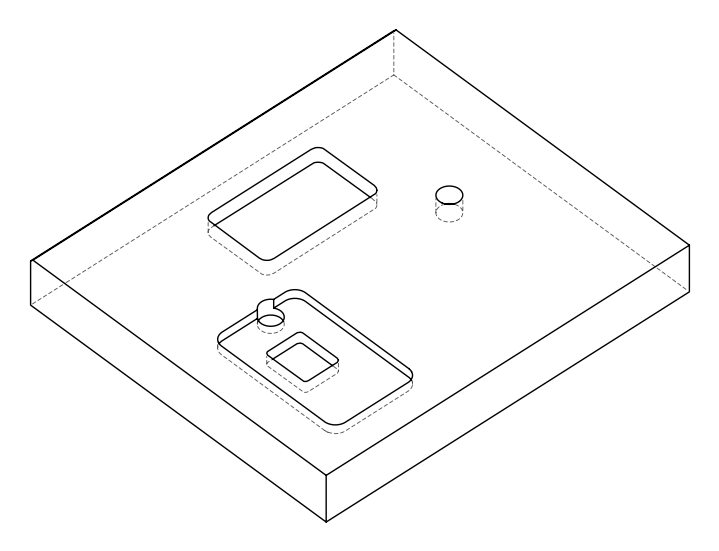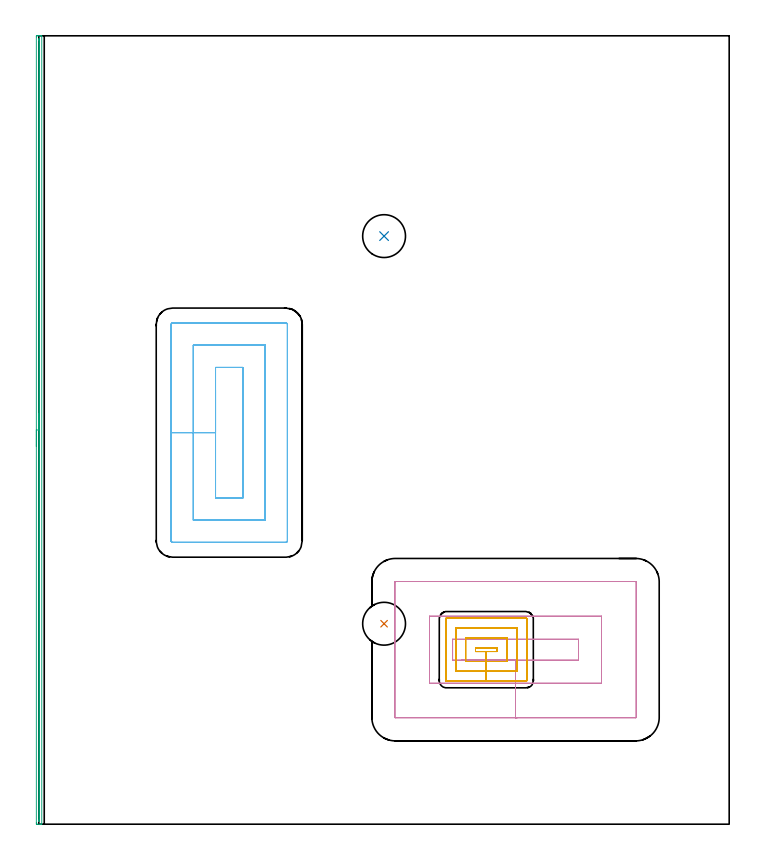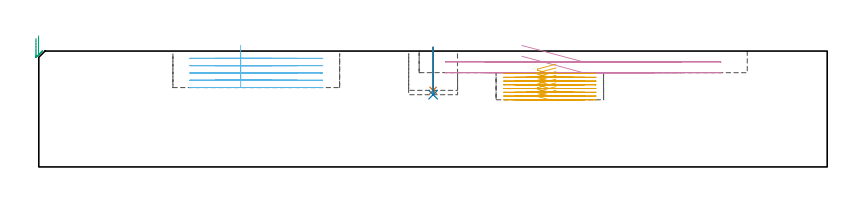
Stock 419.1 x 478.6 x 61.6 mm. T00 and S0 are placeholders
(PLAN: 6 operations, 4 tool changes, 29.4 min)
(1 INDEXABLE_INSERT_DRILL_BLIND_HOLE_FROM_SOLID | STEP1POCKET | UGT0302_005 | 0.09 min | 11081 mm3)
(2 INDEXABLE_INSERT_DRILL_BLIND_HOLE_FROM_SOLID_1 | STEP1POCKET_1 | UGT0302_005 | 0.1 min | 12301 mm3)
(3 AREA_MILL | FG_CHAMFER_SURFACE | UGT0205_001 | 7.8 min | 2606 mm3)
(4 MILL_RECTANGULAR_POCKET | POCKET_RECTANGULAR_STRAIGHT | UGT0201_006 | Follow Part, ap 7, ae 75% | 4.13 min | 214941 mm3)
(5 MILL_RECTANGULAR_POCKET_1 | POCKET_RECTANGULAR_STRAIGHT_1 | NXT0201_009 | Follow Part, ap 2, ae 75% | 7.51 min | 37827 mm3)
(6 MILL_RECTANGULAR_POCKET_2 | POCKET_RECTANGULAR_STRAIGHT_2 | UGT0201_100 | Follow Part, ap 4.5, ae 75% | 9.8 min | 258330 mm3)
(TOOL UGT0302_005 | Indexable Insert Drill 26mm | D26 PA180 FL50 Z2)
(TOOL UGT0205_001 | Chamfer Mill 20 x 3 x 45 deg. | D20 FL50 Z2)
(TOOL UGT0201_006 | End Mill 28 mm | D28 FL25 Z2)
(TOOL NXT0201_009 | ENDMILL 8mm [2P460-0800-NA 1630] | D8 FL26 Z6)
(TOOL UGT0201_100 | End Mill 18 mm | D18 FL22 Z2)
(OP 1 INDEXABLE_INSERT_DRILL_BLIND_HOLE_FROM_SOLID)
G17 G21 G94 G90
T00 M6
G54
G17 G0 G90 X209.6 Y121.7 S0 M3
G43 Z71.6 H0
G94 G81 G98 Z40.7 F250. R63.6
G80
M5
M2
(OP 2 INDEXABLE_INSERT_DRILL_BLIND_HOLE_FROM_SOLID_1)
G17 G21 G94 G90
T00 M6
G54
G17 G0 G90 X209.6 Y357. S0 M3
G43 Z71.6 H0
G94 G81 G98 Z38.4 F250. R63.6
G80
M5
M2
(OP 3 AREA_MILL)
G17 G21 G94 G90
T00 M6
G54
G17 G0 G90 X-1.5 Y229.3 S1061 M3
G43 Z71.6 H0
Z68.3
G94 G1 Y229.338 Z67.428 F250.
Y229.452 Z66.563
Y229.641 Z65.712
Y229.903 Z64.88
Y230.237 Z64.074
Y230.64 Z63.3
Y231.109 Z62.564
Y231.64 Z61.872
Y232.229 Z61.229
Y232.872 Z60.64
Y233.564 Z60.108
Y234.3 Z59.64
Y235.074 Z59.237
Y235.88 Z58.903
Y236.712 Z58.641
Y237.564 Z58.452
Y238.428 Z58.338
Y239.3 Z58.3
Y477.974
X-1.497 Y478.319 Z58.301
X-1.492 Y478.59 Z58.303
X-1.16 Y478.6 Z58.634
X-0.636 Z59.16
X-0.287 Z59.509
X0.237 Z60.033
X0.587 Z60.381
X1.286 Z61.085
X1.528 Z61.328
X1.666 Y478.598 Z61.458
X1.797 Y478.59 Z61.588
X1.8 Y478.421 Z61.6
Y0.179
X1.797 Y0.01 Z61.588
X1.666 Y0.002 Z61.458
X1.528 Y0. Z61.327
X1.286 Z61.086
X0.587 Z60.381
X-0.636 Z59.16
X-1.16 Y0.001 Z58.634
X-1.38 Y0.005 Z58.414
X-1.492 Y0.01 Z58.303
X-1.497 Y0.281 Z58.3
X-1.5 Y0.626
Y0.974
Y239.3
X-0.086 Z59.714
Y475.981
X-0.085 Y476.186 Z59.715
X-0.082 Y476.427 Z59.718
X-0.079 Y476.547 Z59.721
X-0.075 Y476.591 Z59.725
X-0.052 Y476.592 Z59.748
X0.184 Y476.599 Z59.984
X0.338 Y476.596 Z60.138
X0.37 Y476.593 Z60.17
X0.379 Y476.589 Z60.179
X0.381 Y476.578 Z60.181
X0.384 Y476.542 Z60.184
X0.385 Y476.392 Z60.185
X0.386 Y476.186 Z60.186
Y2.62
X0.385 Y2.414 Z60.185
X0.384 Y2.305 Z60.184
X0.379 Y2.025 Z60.179
X0.112 Y2.006 Z59.912
X-0.038 Y2.004 Z59.762
X-0.07 Y2.008 Z59.73
X-0.079 Y2.011 Z59.721
X-0.081 Y2.022 Z59.719
X-0.084 Y2.058 Z59.716
X-0.086 Y2.208 Z59.714
Y2.414
Y239.3
Y240.172 Z59.752
Y241.037 Z59.866
Y241.888 Z60.055
Y242.72 Z60.317
Y243.526 Z60.651
Y244.3 Z61.054
Y245.036 Z61.523
Y245.728 Z62.054
Y246.371 Z62.643
Y246.96 Z63.286
Y247.492 Z63.978
Y247.96 Z64.714
Y248.363 Z65.488
Y248.697 Z66.294
Y248.959 Z67.126
Y249.148 Z67.978
Y249.262 Z68.843
Y249.3 Z69.714
G0 Z71.6
M5
M2
(OP 4 MILL_RECTANGULAR_POCKET)
G17 G21 G94 G90
T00 M6
G54
G17 G0 G90 X256.745 Y99.6 S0 M3
G43 Z71.6 H0
Z64.6
G94 G1 X289.4 Z55.85 F250.
X327.6 F500.
Y112.3
X251.2
Y99.6
X289.4
Y85.6
X341.6
Y126.3
X237.2
Y85.6
X289.4
Y64.6
X362.4
G3 X362.6 Y64.8 R0.2
G1 Y147.1
G3 X362.4 Y147.3 R0.2
G1 X216.4
G3 X216.2 Y147.1 R0.2
G1 Y64.8
G3 X216.4 Y64.6 R0.2
G1 X289.4
X290.4
G0 X256.745 Y99.6 Z58.85
G1 X289.4 Z50.1 F250.
X327.6 F500.
Y112.3
X251.2
Y99.6
X289.4
Y85.6
X341.6
Y126.3
X237.2
Y85.6
X289.4
Y64.6
X362.4
G3 X362.6 Y64.8 R0.2
G1 Y147.1
G3 X362.4 Y147.3 R0.2
G1 X216.4
G3 X216.2 Y147.1 R0.2
G1 Y64.8
G3 X216.4 Y64.6 R0.2
G1 X289.4
X290.4
G0 Z71.6
M5
M2
(OP 5 MILL_RECTANGULAR_POCKET_1)
G17 G21 G94 G90
T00 M6
G54
G17 G0 G90 X274.882 Y107.1 S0 M3
G43 Z71.6 H1
Z54.638
G94 G1 X265.1 Z52.017 F250.
Y104.8 Z51.401
X271.65 Z49.646
X278.2 F500.
Y107.1
X265.1
Y104.8
X271.65
Y98.8
X284.2
Y113.1
X259.1
Y98.8
X271.65
Y92.8
X290.2
Y119.1
X253.1
Y92.8
X271.65
Y86.8
X295.9
G3 X296.2 Y87.1 R0.3
G1 Y124.8
G3 X295.9 Y125.1 R0.3
G1 X247.4
G3 X247.1 Y124.8 R0.3
G1 Y87.1
G3 X247.4 Y86.8 R0.3
G1 X271.65
X272.65
G0 X274.882 Y107.1 Z52.646
G1 X265.1 Z50.025 F250.
Y104.8 Z49.409
X271.65 Z47.654
X278.2 F500.
Y107.1
X265.1
Y104.8
X271.65
Y98.8
X284.2
Y113.1
X259.1
Y98.8
X271.65
Y92.8
X290.2
Y119.1
X253.1
Y92.8
X271.65
Y86.8
X295.9
G3 X296.2 Y87.1 R0.3
G1 Y124.8
G3 X295.9 Y125.1 R0.3
G1 X247.4
G3 X247.1 Y124.8 R0.3
G1 Y87.1
G3 X247.4 Y86.8 R0.3
G1 X271.65
X272.65
G0 X274.882 Y107.1 Z50.654
G1 X265.1 Z48.033 F250.
Y104.8 Z47.417
X271.65 Z45.662
X278.2 F500.
Y107.1
X265.1
Y104.8
X271.65
Y98.8
X284.2
Y113.1
X259.1
Y98.8
X271.65
Y92.8
X290.2
Y119.1
X253.1
Y92.8
X271.65
Y86.8
X295.9
G3 X296.2 Y87.1 R0.3
G1 Y124.8
G3 X295.9 Y125.1 R0.3
G1 X247.4
G3 X247.1 Y124.8 R0.3
G1 Y87.1
G3 X247.4 Y86.8 R0.3
G1 X271.65
X272.65
G0 X274.882 Y107.1 Z48.662
G1 X265.1 Z46.041 F250.
Y104.8 Z45.424
X271.65 Z43.669
X278.2 F500.
Y107.1
X265.1
Y104.8
X271.65
Y98.8
X284.2
Y113.1
X259.1
Y98.8
X271.65
Y92.8
X290.2
Y119.1
X253.1
Y92.8
X271.65
Y86.8
X295.9
G3 X296.2 Y87.1 R0.3
G1 Y124.8
G3 X295.9 Y125.1 R0.3
G1 X247.4
G3 X247.1 Y124.8 R0.3
G1 Y87.1
G3 X247.4 Y86.8 R0.3
G1 X271.65
X272.65
G0 X274.882 Y107.1 Z46.669
G1 X265.1 Z44.048 F250.
Y104.8 Z43.432
X271.65 Z41.677
X278.2 F500.
Y107.1
X265.1
Y104.8
X271.65
Y98.8
X284.2
Y113.1
X259.1
Y98.8
X271.65
Y92.8
X290.2
Y119.1
X253.1
Y92.8
X271.65
Y86.8
X295.9
G3 X296.2 Y87.1 R0.3
G1 Y124.8
G3 X295.9 Y125.1 R0.3
G1 X247.4
G3 X247.1 Y124.8 R0.3
G1 Y87.1
G3 X247.4 Y86.8 R0.3
G1 X271.65
X272.65
G0 X274.882 Y107.1 Z44.677
G1 X265.1 Z42.056 F250.
Y104.8 Z41.44
X271.65 Z39.685
X278.2 F500.
Y107.1
X265.1
Y104.8
X271.65
Y98.8
X284.2
Y113.1
X259.1
Y98.8
X271.65
Y92.8
X290.2
Y119.1
X253.1
Y92.8
X271.65
Y86.8
X295.9
G3 X296.2 Y87.1 R0.3
G1 Y124.8
G3 X295.9 Y125.1 R0.3
G1 X247.4
G3 X247.1 Y124.8 R0.3
G1 Y87.1
G3 X247.4 Y86.8 R0.3
G1 X271.65
X272.65
G0 X274.882 Y107.1 Z42.685
G1 X265.1 Z40.064 F250.
Y104.8 Z39.447
X271.65 Z37.692
X278.2 F500.
Y107.1
X265.1
Y104.8
X271.65
Y98.8
X284.2
Y113.1
X259.1
Y98.8
X271.65
Y92.8
X290.2
Y119.1
X253.1
Y92.8
X271.65
Y86.8
X295.9
G3 X296.2 Y87.1 R0.3
G1 Y124.8
G3 X295.9 Y125.1 R0.3
G1 X247.4
G3 X247.1 Y124.8 R0.3
G1 Y87.1
G3 X247.4 Y86.8 R0.3
G1 X271.65
X272.65
G0 X274.882 Y107.1 Z40.692
G1 X265.1 Z38.071 F250.
Y104.8 Z37.455
X271.65 Z35.7
X278.2 F500.
Y107.1
X265.1
Y104.8
X271.65
Y98.8
X284.2
Y113.1
X259.1
Y98.8
X271.65
Y92.8
X290.2
Y119.1
X253.1
Y92.8
X271.65
Y86.8
X295.9
G3 X296.2 Y87.1 R0.3
G1 Y124.8
G3 X295.9 Y125.1 R0.3
G1 X247.4
G3 X247.1 Y124.8 R0.3
G1 Y87.1
G3 X247.4 Y86.8 R0.3
G1 X271.65
X272.65
G0 Z71.6
M5
M2
(OP 6 MILL_RECTANGULAR_POCKET_2)
G17 G21 G94 G90
T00 M6
G54
G17 G0 G90 X107.3 Y263.376 S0 M3
G43 Z71.6 H0
Z64.6
G94 G1 Y237.7 Z57.72 F250.
Y198.1 F500.
X123.9
Y277.3
X107.3
Y237.7
X93.8
Y184.6
X137.4
Y290.8
X93.8
Y237.7
X80.3
Y172.
G3 X81.2 Y171.1 R0.9
G1 X150.
G3 X150.9 Y172. R0.9
G1 Y303.4
G3 X150. Y304.3 R0.9
G1 X81.2
G3 X80.3 Y303.4 R0.9
G1 Y237.7
Y236.7
G0 X107.3 Y263.376 Z60.72
G1 Y237.7 Z53.84 F250.
Y198.1 F500.
X123.9
Y277.3
X107.3
Y237.7
X93.8
Y184.6
X137.4
Y290.8
X93.8
Y237.7
X80.3
Y172.
G3 X81.2 Y171.1 R0.9
G1 X150.
G3 X150.9 Y172. R0.9
G1 Y303.4
G3 X150. Y304.3 R0.9
G1 X81.2
G3 X80.3 Y303.4 R0.9
G1 Y237.7
Y236.7
G0 X107.3 Y263.376 Z56.84
G1 Y237.7 Z49.96 F250.
Y198.1 F500.
X123.9
Y277.3
X107.3
Y237.7
X93.8
Y184.6
X137.4
Y290.8
X93.8
Y237.7
X80.3
Y172.
G3 X81.2 Y171.1 R0.9
G1 X150.
G3 X150.9 Y172. R0.9
G1 Y303.4
G3 X150. Y304.3 R0.9
G1 X81.2
G3 X80.3 Y303.4 R0.9
G1 Y237.7
Y236.7
G0 X107.3 Y263.376 Z52.96
G1 Y237.7 Z46.08 F250.
Y198.1 F500.
X123.9
Y277.3
X107.3
Y237.7
X93.8
Y184.6
X137.4
Y290.8
X93.8
Y237.7
X80.3
Y172.
G3 X81.2 Y171.1 R0.9
G1 X150.
G3 X150.9 Y172. R0.9
G1 Y303.4
G3 X150. Y304.3 R0.9
G1 X81.2
G3 X80.3 Y303.4 R0.9
G1 Y237.7
Y236.7
G0 X107.3 Y263.376 Z49.08
G1 Y237.7 Z42.2 F250.
Y198.1 F500.
X123.9
Y277.3
X107.3
Y237.7
X93.8
Y184.6
X137.4
Y290.8
X93.8
Y237.7
X80.3
Y172.
G3 X81.2 Y171.1 R0.9
G1 X150.
G3 X150.9 Y172. R0.9
G1 Y303.4
G3 X150. Y304.3 R0.9
G1 X81.2
G3 X80.3 Y303.4 R0.9
G1 Y237.7
Y236.7
G0 Z71.6
M5
M2
